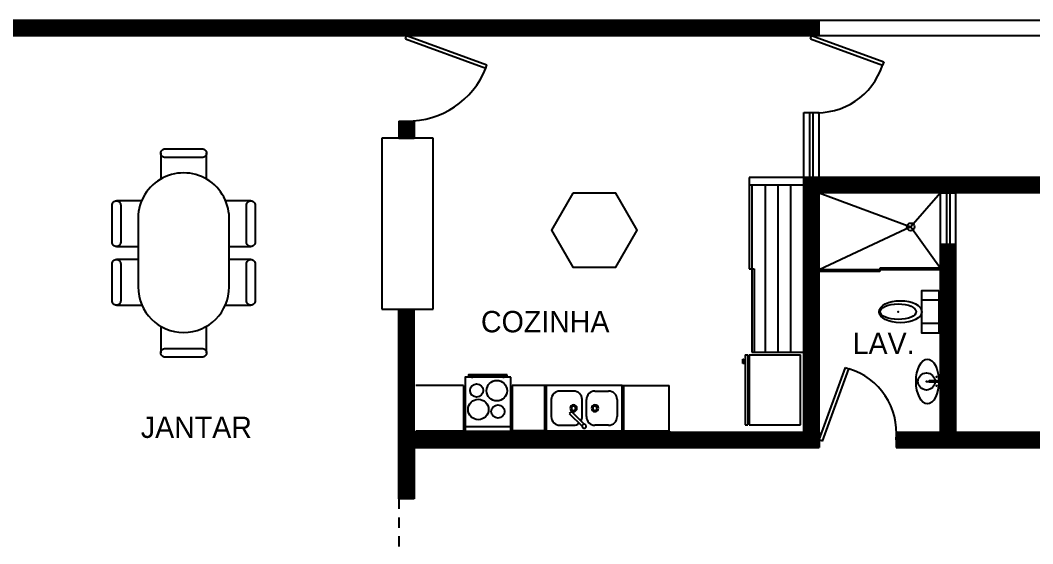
# Model space of a CAD drawing. Header units: millimetres. Extents: x 196 to 326, y -11 to 51.
# Drawn here: x 217.05 to 228.91, y 44.52 to 50.65 of the extents above; entities that cross this region are included whole.
import ezdxf

# ---------------------------------------------------------------- set-up
doc = ezdxf.new("R2010")
doc.units = ezdxf.units.MM
doc.header["$LTSCALE"] = 0.25
doc.linetypes.add('HIDDEN2', pattern=[4.7625, 3.175, -1.5875])
for name, color, linetype in [('EQUIPMENT', 7, 'Continuous'), ('FIXTURES', 7, 'Continuous'), ('mobiliario', 1, 'Continuous'), ('MOVABLE_FURNISHINGS', 7, 'Continuous'), ('puertas', 204, 'Continuous'), ('repisas mad', 111, 'Continuous'), ('ventanas cris', 2, 'Continuous')]:
    doc.layers.add(name, color=color, linetype=linetype)

# ---------------------------------------------------------------- blocks, each defined once
blk = doc.blocks.new('lava5')
for p, q in [((0, -0.01), (0, 0)), ((-0.01, -0.11), (-0.01, -0.01)), ((-0.01, -0.01), (0.01, -0.01)), ((0.01, -0.11), (-0.01, -0.11)), ((0, -0.142), (0, -0.01)), ((0.01, -0.01), (0.01, -0.11))]:
    blk.add_line(p, q)
blk.add_circle((0, -0.142), 0.1)
blk.add_ellipse((0, -0.132), major_axis=(-0.262, 0), ratio=0.505195)
for p in [(-0.053, -0.026), (0.053, -0.026), (0, -0.142)]:
    blk.add_point(p)
blk = doc.blocks.new('wc2')
for p, q in [((-0.137, 0), (-0.137, -0.2)), ((0.137, 0), (0.137, -0.2))]:
    blk.add_line(p, q)
blk.add_lwpolyline([(-0.25, 0), (0.25, 0), (0.25, -0.2), (-0.25, -0.2)], close=True)
for centre, major_axis, ratio in [((0, -0.45), (0, -0.25), 0.517442), ((-0.001, -0.475), (0, -0.211), 0.429153)]:
    blk.add_ellipse(centre, major_axis=major_axis, ratio=ratio)
blk.add_point((-0.001, -0.475))
blk = doc.blocks.new('Mesa_comedor')
at = {"layer": 'MOVABLE_FURNISHINGS', "color": 7, "linetype": 'Continuous'}
for points in [[(0.328, 0.533), (0.328, 0.654), (0.328, 0.787, -0.414214), (0.277, 0.737), (-0.155, 0.737, -0.414214), (-0.206, 0.787, -0.414214), (-0.155, 0.838), (0.277, 0.838, -0.414214), (0.328, 0.787, -0.414214), (0.277, 0.737), (-0.155, 0.737, -0.414214), (-0.206, 0.787), (-0.206, 0.654), (-0.206, 0.492)], [(1.014, 0.489), (1.014, 0.654), (1.014, 0.787, -0.414214), (0.963, 0.737), (0.531, 0.737, -0.414214), (0.48, 0.787, -0.414214), (0.531, 0.838), (0.963, 0.838, -0.414214), (1.014, 0.787, -0.414214), (0.963, 0.737), (0.531, 0.737, -0.414214), (0.48, 0.787), (0.48, 0.654), (0.48, 0.533)], [(-0.462, 0.267), (-0.631, 0.267), (-0.764, 0.267, -0.414214), (-0.714, 0.216), (-0.714, -0.216, -0.414214), (-0.764, -0.267, -0.414214), (-0.815, -0.216), (-0.815, 0.216, -0.414214), (-0.764, 0.267, -0.414214), (-0.714, 0.216), (-0.714, -0.216, -0.414214), (-0.764, -0.267), (-0.631, -0.267), (-0.462, -0.267)], [(1.263, -0.267), (1.439, -0.267), (1.572, -0.267, -0.414214), (1.522, -0.216), (1.522, 0.216, -0.414214), (1.572, 0.267, -0.414214), (1.623, 0.216), (1.623, -0.216, -0.414214), (1.572, -0.267, -0.414214), (1.522, -0.216), (1.522, 0.216, -0.414214), (1.572, 0.267), (1.439, 0.267), (1.263, 0.267)], [(-0.206, -0.492), (-0.206, -0.654), (-0.206, -0.787, -0.414214), (-0.155, -0.737), (0.277, -0.737, -0.414214), (0.328, -0.787, -0.414214), (0.277, -0.838), (-0.155, -0.838, -0.414214), (-0.206, -0.787, -0.414214), (-0.155, -0.737), (0.277, -0.737, -0.414214), (0.328, -0.787), (0.328, -0.654), (0.328, -0.533)], [(0.48, -0.533), (0.48, -0.654), (0.48, -0.787, -0.414214), (0.531, -0.737), (0.963, -0.737, -0.414214), (1.014, -0.787, -0.414214), (0.963, -0.838), (0.531, -0.838, -0.414214), (0.48, -0.787, -0.414214), (0.531, -0.737), (0.963, -0.737, -0.414214), (1.014, -0.787), (1.014, -0.654), (1.014, -0.489)]]:
    blk.add_lwpolyline(points, format="xyb", dxfattribs=at)
blk.add_lwpolyline([(0.026, -0.533), (0.801, -0.533, 1), (0.801, 0.533), (0.026, 0.533, 1.05)], format="xyb", close=True, dxfattribs=at)
blk = doc.blocks.new('Fregadero_doble_1')
at = {"layer": 'FIXTURES', "color": 7, "linetype": 'Continuous'}
for p, q in [((0, 0.533), (0, 0)), ((0.889, 0.533), (0, 0.533)), ((0.619, 0.328), (0.468, 0.479)), ((0.889, 0), (0.889, 0.533)), ((0.059, 0.167), (0.059, 0.366)), ((0.159, 0.466), (0.319, 0.466)), ((0.419, 0.366), (0.419, 0.167)), ((0.445, 0.455), (0.595, 0.304)), ((0.47, 0.366), (0.47, 0.167)), ((0.73, 0.466), (0.569, 0.466)), ((0.83, 0.167), (0.83, 0.366)), ((0.595, 0.304), (0.619, 0.328)), ((0, 0), (0.889, 0)), ((0.319, 0.067), (0.159, 0.067)), ((0.569, 0.067), (0.73, 0.067))]:
    blk.add_line(p, q, dxfattribs=at)
for centre, radius, start, end in [((0.444, 0.479), 0.0233, 157.7518, 179.9931), ((0.444, 0.479), 0.0233, 180.0078, 203.2064), ((0.444, 0.479), 0.0235, 135.5982, 157.7421), ((0.444, 0.478), 0.0237, 113.5925, 135.598), ((0.444, 0.478), 0.0239, 91.6974, 113.6016), ((0.444, 0.478), 0.0239, 69.8146, 91.7107), ((0.445, 0.478), 0.0238, 47.8395, 69.8248), ((0.445, 0.479), 0.0235, 25.7178, 47.8409), ((0.445, 0.479), 0.0234, 3.4776, 25.7093), ((0.441, 0.479), 0.0269, 339.5776, 1.7267), ((0.445, 0.479), 0.0233, 337.8441, 359.9932), ((0.159, 0.366), 0.1, 90, 180), ((0.319, 0.366), 0.1, 0, 90), ((0.444, 0.479), 0.0235, 203.217, 226.3066), ((0.444, 0.479), 0.0237, 226.3058, 249.2455), ((0.444, 0.479), 0.0239, 249.2342, 272.0749), ((0.444, 0.479), 0.0239, 272.061, 293.8751), ((0.444, 0.479), 0.0239, 272.061, 293.8751), ((0.445, 0.479), 0.0237, 293.8661, 315.7815), ((0.445, 0.479), 0.0237, 293.8661, 315.7815), ((0.445, 0.479), 0.0235, 315.7818, 337.8345), ((0.445, 0.479), 0.0235, 315.7818, 337.8345), ((0.569, 0.366), 0.1, 149.6704, 180), ((0.569, 0.366), 0.1, 90, 130.5883), ((0.73, 0.366), 0.1, 0, 90), ((0.319, 0.267), 0.04, 0, 180), ((0.319, 0.267), 0.04, 180, 0), ((0.319, 0.267), 0.025, 180, 0), ((0.319, 0.267), 0.025, 0, 180), ((0.569, 0.267), 0.04, 0, 180), ((0.569, 0.267), 0.04, 180, 0), ((0.569, 0.267), 0.025, 0, 180), ((0.569, 0.267), 0.025, 180, 0), ((0.159, 0.167), 0.1, 180, 270), ((0.319, 0.167), 0.1, 270, 0), ((0.569, 0.167), 0.1, 180, 270), ((0.73, 0.167), 0.1, 270, 0)]:
    blk.add_arc(centre, radius, start, end, dxfattribs=at)
blk = doc.blocks.new('A$C49A07C15')
at = {"layer": 'mobiliario'}
for p, q in [((0.55, 0.533), (0, 0.533)), ((0, 0.533), (0, 0)), ((0.53, 0.533), (0.53, 0)), ((1.439, 0.533), (1.839, 0.533)), ((1.459, 0), (1.459, 0.533)), ((1.839, 0), (1.839, 0.533)), ((0.55, 0), (0, 0)), ((1.439, 0), (1.839, 0))]:
    blk.add_line(p, q, dxfattribs=at)
blk.add_blockref('Fregadero_doble_1', (0.55, 0), dxfattribs=at)
blk = doc.blocks.new('Cocina_4')
at = {"layer": 'EQUIPMENT', "color": 7, "linetype": 'Continuous'}
for points in [[(0, -0.635), (0.533, -0.635), (0.533, 0), (0, 0)], [(0, -0.053), (0.533, -0.053), (0.533, 0), (0, 0)], [(0.041, -0.661), (0.497, -0.661), (0.497, -0.648), (0.041, -0.648)], [(0.079, -0.648), (0.093, -0.648), (0.093, -0.635), (0.079, -0.635)], [(0.445, -0.648), (0.459, -0.648), (0.459, -0.635), (0.445, -0.635)]]:
    blk.add_lwpolyline(points, close=True, dxfattribs=at)
for points in [[(0.073, -0.232, -1), (0.228, -0.232, -1)], [(0.26, -0.255, -1), (0.5, -0.255, -1)], [(0.044, -0.475, -1), (0.284, -0.475, -1)], [(0.323, -0.478, -1), (0.477, -0.478, -1)]]:
    blk.add_lwpolyline(points, format="xyb", close=True, dxfattribs=at)

msp = doc.modelspace()

# ---------------------------------------------------------------- linework, layer by layer
for p, q in [((216.686, 50.649), (236.286, 50.649)), ((226.406, 50.469), (226.406, 50.649)), ((216.686, 50.469), (221.486, 50.469)), ((221.486, 50.469), (221.666, 50.469)), ((221.666, 50.469), (226.406, 50.469)), ((226.303, 50.431), (226.316, 50.469)), ((226.303, 50.431), (227.148, 50.124)), ((226.316, 50.469), (227.162, 50.161)), ((226.406, 50.469), (226.586, 50.469)), ((226.586, 50.469), (236.106, 50.469)), ((227.162, 50.161), (227.148, 50.124)), ((226.226, 45.829), (226.226, 49.569)), ((226.226, 49.569), (226.406, 49.569)), ((226.406, 48.809), (226.406, 49.569)), ((221.486, 49.469), (221.486, 49.269)), ((221.486, 49.469), (221.666, 49.469)), ((221.666, 49.469), (221.666, 49.269)), ((221.486, 49.269), (221.286, 49.269)), ((221.286, 49.269), (221.286, 47.269)), ((221.486, 49.269), (221.666, 49.269)), ((221.486, 49.269), (221.666, 49.269)), ((221.886, 49.269), (221.666, 49.269)), ((221.886, 47.269), (221.886, 49.269)), ((226.226, 48.809), (225.586, 48.809)), ((225.586, 48.809), (225.586, 48.719)), ((226.226, 48.719), (225.586, 48.719)), ((226.406, 48.809), (226.226, 48.809)), ((229.506, 48.809), (226.406, 48.809)), ((226.406, 45.829), (226.406, 48.629)), ((229.506, 48.629), (226.406, 48.629)), ((226.406, 48.629), (227.478, 48.231)), ((227.826, 48.629), (227.478, 48.231)), ((227.826, 45.829), (227.826, 48.629)), ((227.826, 48.629), (228.006, 48.629)), ((228.006, 45.829), (228.006, 48.629)), ((227.478, 48.231), (226.406, 47.729)), ((227.478, 48.231), (227.826, 47.749)), ((227.826, 48.029), (228.006, 48.029)), ((227.826, 47.729), (226.406, 47.729)), ((227.116, 47.709), (226.406, 47.709)), ((227.826, 47.749), (227.116, 47.749)), ((227.116, 47.749), (227.116, 47.709)), ((221.286, 47.269), (221.486, 47.269)), ((221.486, 45.049), (221.486, 47.269)), ((221.486, 47.269), (221.666, 47.269)), ((221.666, 45.829), (221.666, 47.269)), ((221.666, 47.269), (221.886, 47.269)), ((222.263, 46.376), (222.263, 45.842)), ((224.666, 45.829), (221.666, 45.829)), ((224.666, 45.829), (226.226, 45.829)), ((226.406, 45.829), (226.406, 45.649)), ((227.306, 45.829), (227.306, 45.649)), ((227.31, 45.827), (227.826, 45.829)), ((228.006, 45.829), (233.286, 45.829)), ((221.666, 45.649), (224.666, 45.649)), ((221.666, 45.649), (221.666, 45.049)), ((224.666, 45.649), (226.406, 45.649)), ((227.306, 45.649), (229.506, 45.649)), ((221.666, 45.049), (221.486, 45.049))]:
    msp.add_line(p, q)
at = {"linetype": 'HIDDEN2', "ltscale": 0.15}
msp.add_line((221.486, 45.049), (221.486, 40.829), dxfattribs=at)
at = {"color": 251, "const_width": 0.18}
for points in [[(216.686, 50.559), (226.406, 50.559)], [(221.576, 49.269), (221.576, 49.469)], [(226.316, 48.809), (226.316, 45.739)], [(229.506, 48.719), (226.226, 48.719)], [(227.916, 48.029), (227.916, 45.649)], [(221.576, 45.049), (221.576, 47.269)], [(221.576, 45.739), (226.406, 45.739)], [(227.306, 45.739), (233.286, 45.739)]]:
    msp.add_lwpolyline(points, dxfattribs=at)
msp.add_lwpolyline([(223.524, 48.627), (223.274, 48.194), (223.524, 47.761), (224.024, 47.761), (224.274, 48.194), (224.024, 48.627)], close=True)
msp.add_circle((227.478, 48.231), 0.045)
msp.add_arc((226.379, 50.377), 0.81, 265.5937, 341.7768)
at = {"layer": 'mobiliario'}
for p, q in [((225.541, 46.734), (225.541, 45.914)), ((225.541, 46.734), (225.571, 46.734)), ((225.571, 46.734), (225.571, 45.914)), ((225.571, 46.704), (225.586, 46.704)), ((225.579, 46.704), (225.579, 45.944)), ((225.586, 46.734), (225.586, 45.914)), ((225.586, 46.734), (226.186, 46.734)), ((226.186, 45.914), (226.186, 46.734)), ((225.511, 46.634), (225.511, 46.684)), ((225.511, 46.684), (225.526, 46.684)), ((225.541, 46.634), (225.511, 46.634)), ((225.526, 46.684), (225.526, 46.649)), ((225.526, 46.649), (225.541, 46.649)), ((222.243, 46.376), (221.686, 46.376)), ((222.243, 46.376), (222.243, 45.842)), ((225.541, 45.914), (225.571, 45.914)), ((225.571, 45.944), (225.586, 45.944)), ((225.586, 45.914), (226.186, 45.914)), ((222.243, 45.842), (221.686, 45.842))]:
    msp.add_line(p, q, dxfattribs=at)
at = {"layer": 'puertas'}
for p, q in [((221.563, 50.431), (221.576, 50.469)), ((221.563, 50.431), (222.502, 50.089)), ((221.576, 50.469), (222.516, 50.127)), ((222.502, 50.089), (222.516, 50.127)), ((226.406, 45.739), (226.714, 46.585)), ((226.714, 46.585), (226.752, 46.571)), ((226.444, 45.725), (226.752, 46.571)), ((226.444, 45.725), (226.406, 45.739))]:
    msp.add_line(p, q, dxfattribs=at)
for centre, radius, start, end in [((221.588, 50.453), 0.985, 269.345, 338.2961), ((226.527, 45.82), 0.784, 354.0533, 73.3172)]:
    msp.add_arc(centre, radius, start, end, dxfattribs=at)
at = {"layer": 'repisas mad'}
for p, q in [((225.586, 48.719), (225.586, 47.741)), ((225.616, 48.719), (225.616, 46.764)), ((225.776, 46.764), (225.776, 48.719)), ((225.926, 46.764), (225.926, 48.719)), ((226.076, 46.764), (226.076, 48.719)), ((225.586, 47.741), (225.646, 47.741)), ((225.646, 47.741), (225.646, 46.764)), ((225.616, 46.764), (226.226, 46.764))]:
    msp.add_line(p, q, dxfattribs=at)
at = {"layer": 'ventanas cris'}
for p, q in [((226.296, 48.809), (226.296, 49.569)), ((226.336, 48.809), (226.336, 49.569)), ((227.896, 48.629), (227.896, 48.029)), ((227.936, 48.629), (227.936, 48.029))]:
    msp.add_line(p, q, dxfattribs=at)

# ---------------------------------------------------------------- block references
at = {"rotation": 180}
msp.add_blockref('A$C49A07C15', (224.65, 46.376), dxfattribs=at)
at = {"layer": 'mobiliario'}
for name, p, rotation in [('Mesa_comedor', (218.966, 48.329), 270), ('wc2', (227.807, 47.237), 270), ('lava5', (227.805, 46.422), 270), ('Cocina_4', (222.796, 45.839), 180)]:
    msp.add_blockref(name, p, dxfattribs=dict(at, rotation=rotation))

# ---------------------------------------------------------------- texts
for s, p in [('COZINHA', (222.447, 46.997)), ('LAV.', (226.798, 46.742)), ('JANTAR', (218.465, 45.761))]:
    msp.add_text(s, height=0.25).set_placement(p)

doc.saveas('drawing.dxf')
